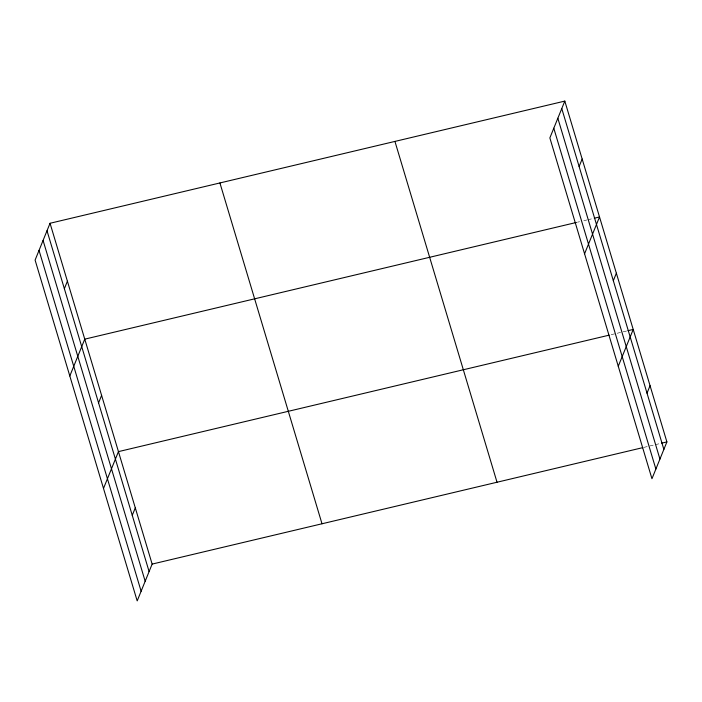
<?xml version="1.0" encoding="UTF-8"?>
<svg xmlns="http://www.w3.org/2000/svg" width="702" height="702" viewBox="0 0 702 702"><rect width="100%" height="100%" fill="white"/><g stroke="black" fill="none" stroke-linecap="round" stroke-linejoin="round"><path stroke-width="0.53" stroke-dasharray="3.51 2.63" d="M577.5 222.201L579.598 221.7M583.792 220.709L586.933 219.963M587.986 219.708L593.225 218.471M611.188 334.67L626.921 330.94M643.831 447.393L654.317 444.901M655.37 444.656L660.608 443.41"/><path stroke-width="1.05" d="M50.044 223.271L35.1 260.082L137.188 600.903L152.141 564.092L50.044 223.271L564.812 101.097L666.9 441.918L651.956 478.729L549.859 137.908L564.812 101.097M64.365 288.689L67.401 281.212M69.814 375.965L84.758 339.154L576.447 222.446M98.57 402.869L101.606 395.384M103.501 488.434L118.445 451.623L609.09 335.17M132.257 515.338L135.293 507.862M579.124 166.514L582.16 159.038M584.573 253.782L599.517 216.971L594.278 218.217M613.329 280.695L616.365 273.21M618.26 366.26L633.213 329.449L627.965 330.695M647.016 393.164L650.052 385.679M152.141 564.092L642.786 447.639M661.661 443.164L666.9 441.918M561.767 108.573L663.864 449.403M557.844 118.252L659.933 459.082M553.79 128.229L655.879 469.05M394.936 141.409L497.025 482.239M219.919 182.95L322.007 523.78M47.008 230.756L149.105 571.577M43.076 240.435L145.174 581.256M39.031 250.403L141.12 591.224"/></g></svg>
